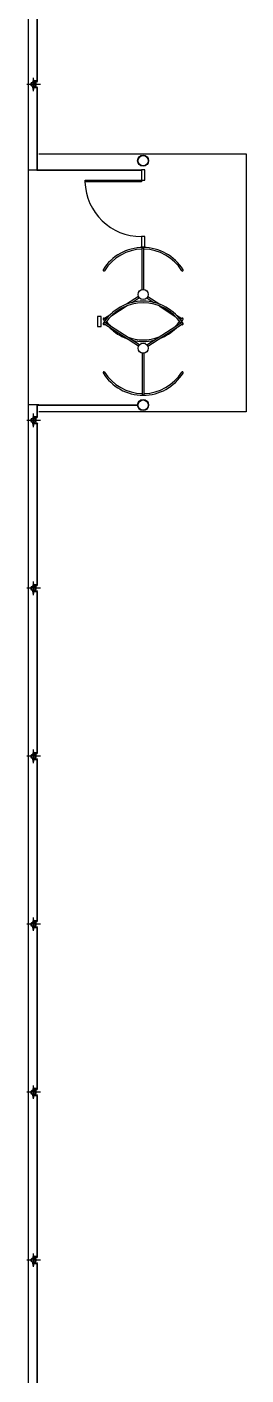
# Model space of a CAD drawing. Extents: x -15449 to 568150, y -1239737 to 53667.
# Drawn here: x 15355.81 to 15356.93, y 7571.58 to 7578.45 of the extents above; entities that cross this region are included whole.
import ezdxf

# ---------------------------------------------------------------- set-up
doc = ezdxf.new("R2010")
doc.units = 0
doc.header["$LTSCALE"] = 8
doc.linetypes.add('X-F10A-LAY-S0-00-ASITE-001_EXTG_ROOF$0$X-IMFT-ROAD$0$HIDDEN2', pattern=[0.1875, 0.125, -0.0625])
doc.layers.add('KEY PLANE', color=8, linetype='CONTINUOUS')
doc.layers.add('Title Blocks', color=255, linetype='CONTINUOUS', lineweight=9)

# ---------------------------------------------------------------- blocks, each defined once
blk = doc.blocks.new('key plane')
at = {"layer": 'KEY PLANE'}
h = blk.add_hatch(dxfattribs=at)
h.set_pattern_fill('ANSI31', color=256, angle=90, style=0)
h.set_pattern_definition([(134.999977, (72089.4105, -153769.8707), (-2.2450649, -2.2450631), [])])
h.paths.add_polyline_path([(66432, -144021), (66432, -144016, -0.856349), (66432, -143952), (66432, -143947, 0.874475)])
h.paths.add_polyline_path([(66442, -143947, 0.033445), (66437, -143946, 0.033445), (66432, -143947), (66432, -143952, -0.038634), (66437, -143951, -0.038634), (66442, -143952)])
h.paths.add_polyline_path([(66442, -143947), (66442, -143952, -0.856349), (66442, -144016), (66442, -144021, 0.874475)])
h.paths.add_polyline_path([(66437, -144021, 0.033445), (66442, -144021), (66442, -144016, -0.038634), (66437, -144016, -0.038634), (66432, -144016), (66432, -144021, 0.033445)])
h = blk.add_hatch(dxfattribs=at)
h.set_pattern_fill('LINE', color=256, scale=19.990854, style=0)
h.set_pattern_definition([(359.9999768, (50922.4192, -256965.446), (1.01e-06, 2.498856773), [])])
h.paths.add_polyline_path([(66442, -144042, -0.027911), (66442, -144042), (66433, -144042, -0.039501), (66432, -144042), (66432, -144062), (66442, -144062)])
h = blk.add_hatch(dxfattribs=at)
h.set_pattern_fill('ANSI31', color=256, angle=90, style=0)
h.set_pattern_definition([(134.999977, (72089.4085, -158769.8707), (-2.2450649, -2.2450631), [])])
h.paths.add_polyline_path([(66432, -149021), (66432, -149016, -0.856349), (66432, -148952), (66432, -148947, 0.874475)])
h.paths.add_polyline_path([(66442, -148947, 0.033445), (66437, -148946, 0.033445), (66432, -148947), (66432, -148952, -0.038634), (66437, -148951, -0.038634), (66442, -148952)])
h.paths.add_polyline_path([(66442, -148947), (66442, -148952, -0.856349), (66442, -149016), (66442, -149021, 0.874475)])
h.paths.add_polyline_path([(66437, -149021, 0.033445), (66442, -149021), (66442, -149016, -0.038634), (66437, -149016, -0.038634), (66432, -149016), (66432, -149021, 0.033445)])
h = blk.add_hatch(dxfattribs=at)
h.set_pattern_fill('LINE', color=256, scale=19.990854, style=0)
h.set_pattern_definition([(359.9999768, (50922.417, -261965.446), (1.01e-06, 2.498856773), [])])
h.paths.add_polyline_path([(66442, -149042, -0.027911), (66442, -149042), (66433, -149042, -0.039501), (66432, -149042), (66432, -149062), (66442, -149062)])
h = blk.add_hatch(dxfattribs=at)
h.set_pattern_fill('ANSI31', color=256, angle=90, style=0)
h.set_pattern_definition([(134.999977, (72089.4075, -161269.8707), (-2.2450649, -2.2450631), [])])
h.paths.add_polyline_path([(66432, -151521), (66432, -151516, -0.856349), (66432, -151452), (66432, -151447, 0.874475)])
h.paths.add_polyline_path([(66442, -151447, 0.033445), (66437, -151446, 0.033445), (66432, -151447), (66432, -151452, -0.038634), (66437, -151451, -0.038634), (66442, -151452)])
h.paths.add_polyline_path([(66442, -151447), (66442, -151452, -0.856349), (66442, -151516), (66442, -151521, 0.874475)])
h.paths.add_polyline_path([(66437, -151521, 0.033445), (66442, -151521), (66442, -151516, -0.038634), (66437, -151516, -0.038634), (66432, -151516), (66432, -151521, 0.033445)])
h = blk.add_hatch(dxfattribs=at)
h.set_pattern_fill('LINE', color=256, scale=19.990854, style=0)
h.set_pattern_definition([(359.9999768, (50922.416, -264465.446), (1.01e-06, 2.498856773), [])])
h.paths.add_polyline_path([(66442, -151542, -0.027911), (66442, -151542), (66433, -151542, -0.039501), (66432, -151542), (66432, -151562), (66442, -151562)])
h = blk.add_hatch(dxfattribs=at)
h.set_pattern_fill('ANSI31', color=256, angle=90, style=0)
h.set_pattern_definition([(134.999977, (72089.4065, -163769.8707), (-2.2450649, -2.2450631), [])])
h.paths.add_polyline_path([(66432, -154021), (66432, -154016, -0.856349), (66432, -153952), (66432, -153947, 0.874475)])
h.paths.add_polyline_path([(66442, -153947, 0.033445), (66437, -153946, 0.033445), (66432, -153947), (66432, -153952, -0.038634), (66437, -153951, -0.038634), (66442, -153952)])
h.paths.add_polyline_path([(66442, -153947), (66442, -153952, -0.856349), (66442, -154016), (66442, -154021, 0.874475)])
h.paths.add_polyline_path([(66437, -154021, 0.033445), (66442, -154021), (66442, -154016, -0.038634), (66437, -154016, -0.038634), (66432, -154016), (66432, -154021, 0.033445)])
h = blk.add_hatch(dxfattribs=at)
h.set_pattern_fill('LINE', color=256, scale=19.990854, style=0)
h.set_pattern_definition([(359.9999768, (50922.415, -266965.446), (1.01e-06, 2.498856773), [])])
h.paths.add_polyline_path([(66442, -154042, -0.027911), (66442, -154042), (66433, -154042, -0.039501), (66432, -154042), (66432, -154062), (66442, -154062)])
h = blk.add_hatch(dxfattribs=at)
h.set_pattern_fill('ANSI31', color=256, angle=90, style=0)
h.set_pattern_definition([(134.999977, (72089.4054, -166269.8707), (-2.2450649, -2.2450631), [])])
h.paths.add_polyline_path([(66432, -156521), (66432, -156516, -0.856349), (66432, -156452), (66432, -156447, 0.874475)])
h.paths.add_polyline_path([(66442, -156447, 0.033445), (66437, -156446, 0.033445), (66432, -156447), (66432, -156452, -0.038634), (66437, -156451, -0.038634), (66442, -156452)])
h.paths.add_polyline_path([(66442, -156447), (66442, -156452, -0.856349), (66442, -156516), (66442, -156521, 0.874475)])
h.paths.add_polyline_path([(66437, -156521, 0.033445), (66442, -156521), (66442, -156516, -0.038634), (66437, -156516, -0.038634), (66432, -156516), (66432, -156521, 0.033445)])
h = blk.add_hatch(dxfattribs=at)
h.set_pattern_fill('LINE', color=256, scale=19.990854, style=0)
h.set_pattern_definition([(359.9999768, (50922.414, -269465.446), (1.01e-06, 2.498856773), [])])
h.paths.add_polyline_path([(66442, -156542, -0.027911), (66442, -156542), (66433, -156542, -0.039501), (66432, -156542), (66432, -156562), (66442, -156562)])
h = blk.add_hatch(dxfattribs=at)
h.set_pattern_fill('ANSI31', color=256, angle=90, style=0)
h.set_pattern_definition([(134.999977, (72089.4044, -168769.8707), (-2.2450649, -2.2450631), [])])
h.paths.add_polyline_path([(66432, -159021), (66432, -159016, -0.856349), (66432, -158952), (66432, -158947, 0.874475)])
h.paths.add_polyline_path([(66442, -158947, 0.033445), (66437, -158946, 0.033445), (66432, -158947), (66432, -158952, -0.038634), (66437, -158951, -0.038634), (66442, -158952)])
h.paths.add_polyline_path([(66442, -158947), (66442, -158952, -0.856349), (66442, -159016), (66442, -159021, 0.874475)])
h.paths.add_polyline_path([(66437, -159021, 0.033445), (66442, -159021), (66442, -159016, -0.038634), (66437, -159016, -0.038634), (66432, -159016), (66432, -159021, 0.033445)])
h = blk.add_hatch(dxfattribs=at)
h.set_pattern_fill('LINE', color=256, scale=19.990854, style=0)
h.set_pattern_definition([(359.9999768, (50922.413, -271965.446), (1.01e-06, 2.498856773), [])])
h.paths.add_polyline_path([(66442, -159042, -0.027911), (66442, -159042), (66433, -159042, -0.039501), (66432, -159042), (66432, -159062), (66442, -159062)])
h = blk.add_hatch(dxfattribs=at)
h.set_pattern_fill('ANSI31', color=256, angle=90, style=0)
h.set_pattern_definition([(134.999977, (72089.4034, -171269.8707), (-2.2450649, -2.2450631), [])])
h.paths.add_polyline_path([(66432, -161521), (66432, -161516, -0.856349), (66432, -161452), (66432, -161447, 0.874475)])
h.paths.add_polyline_path([(66442, -161447, 0.033445), (66437, -161446, 0.033445), (66432, -161447), (66432, -161452, -0.038634), (66437, -161451, -0.038634), (66442, -161452)])
h.paths.add_polyline_path([(66442, -161447), (66442, -161452, -0.856349), (66442, -161516), (66442, -161521, 0.874475)])
h.paths.add_polyline_path([(66437, -161521, 0.033445), (66442, -161521), (66442, -161516, -0.038634), (66437, -161516, -0.038634), (66432, -161516), (66432, -161521, 0.033445)])
h = blk.add_hatch(dxfattribs=at)
h.set_pattern_fill('LINE', color=256, scale=19.990854, style=0)
h.set_pattern_definition([(359.9999768, (50922.412, -274465.446), (1.01e-06, 2.498856773), [])])
h.paths.add_polyline_path([(66442, -161542, -0.027911), (66442, -161542), (66433, -161542, -0.039501), (66432, -161542), (66432, -161562), (66442, -161562)])
for p, q in [((66482, -141536, -113027), (66482, -143931, -113027)), ((66487, -141536, -113027), (66487, -143932, -113027)), ((66537, -143984, -113027), (66337, -143984, -113027)), ((66425, -143939, -113027), (66482, -143939, -113027)), ((66425, -144029, -113027), (66482, -144029, -113027)), ((66430, -143928, -113027), (66430, -143931, -113027)), ((66444, -143931, -113027), (66430, -143931, -113027)), ((66444, -144036, -113027), (66430, -144036, -113027)), ((66430, -144040, -113027), (66430, -144036, -113027)), ((66443, -143926, -113027), (66432, -143926, -113027)), ((66432, -143946, -113027), (66432, -144021, -113027)), ((66432, -144062, -113027), (66432, -144042, -113027)), ((66442, -144042, -113027), (66432, -144042, -113027)), ((66442, -144062, -113027), (66432, -144062, -113027)), ((66434, -143928, -113027), (66434, -143931, -113027)), ((66434, -144040, -113027), (66434, -144036, -113027)), ((66437, -144084, -113027), (66437, -143884, -113027)), ((66440, -143928, -113027), (66440, -143931, -113027)), ((66440, -144040, -113027), (66440, -144036, -113027)), ((66442, -143946, -113027), (66442, -144021, -113027)), ((66442, -144062, -113027), (66442, -144042, -113027)), ((66444, -143931, -113027), (66444, -143928, -113027)), ((66444, -144036, -113027), (66444, -144040, -113027)), ((66482, -144036, -113027), (66482, -145263, -113027)), ((66487, -144036, -113027), (66487, -145263, -113027)), ((66487, -145263, -113027), (66482, -145263, -113027)), ((66482, -148755, -113027), (66482, -148931, -113027)), ((66487, -148755, -113027), (66482, -148755, -113027)), ((66487, -148755, -113027), (66487, -148932, -113027)), ((66537, -148984, -113027), (66337, -148984, -113027)), ((66425, -148939, -113027), (66482, -148939, -113027)), ((66425, -149029, -113027), (66482, -149029, -113027)), ((66430, -148928, -113027), (66430, -148931, -113027)), ((66444, -148931, -113027), (66430, -148931, -113027)), ((66444, -149036, -113027), (66430, -149036, -113027)), ((66430, -149040, -113027), (66430, -149036, -113027)), ((66443, -148926, -113027), (66432, -148926, -113027)), ((66432, -148946, -113027), (66432, -149021, -113027)), ((66432, -149062, -113027), (66432, -149042, -113027)), ((66442, -149042, -113027), (66432, -149042, -113027)), ((66442, -149062, -113027), (66432, -149062, -113027)), ((66434, -148928, -113027), (66434, -148931, -113027)), ((66434, -149040, -113027), (66434, -149036, -113027)), ((66437, -149084, -113027), (66437, -148884, -113027)), ((66440, -148928, -113027), (66440, -148931, -113027)), ((66440, -149040, -113027), (66440, -149036, -113027)), ((66442, -148946, -113027), (66442, -149021, -113027)), ((66442, -149062, -113027), (66442, -149042, -113027)), ((66444, -148931, -113027), (66444, -148928, -113027)), ((66444, -149036, -113027), (66444, -149040, -113027)), ((66482, -149036, -113027), (66482, -151431, -113027)), ((66487, -149036, -113027), (66487, -151432, -113027)), ((66537, -151484, -113027), (66337, -151484, -113027)), ((66425, -151439, -113027), (66482, -151439, -113027)), ((66430, -151428, -113027), (66430, -151431, -113027)), ((66444, -151431, -113027), (66430, -151431, -113027)), ((66443, -151426, -113027), (66432, -151426, -113027)), ((66432, -151446, -113027), (66432, -151521, -113027)), ((66434, -151428, -113027), (66434, -151431, -113027)), ((66437, -151584, -113027), (66437, -151384, -113027)), ((66440, -151428, -113027), (66440, -151431, -113027)), ((66442, -151446, -113027), (66442, -151521, -113027)), ((66444, -151431, -113027), (66444, -151428, -113027)), ((66425, -151529, -113027), (66482, -151529, -113027)), ((66444, -151536, -113027), (66430, -151536, -113027)), ((66430, -151540, -113027), (66430, -151536, -113027)), ((66432, -151562, -113027), (66432, -151542, -113027)), ((66442, -151542, -113027), (66432, -151542, -113027)), ((66442, -151562, -113027), (66432, -151562, -113027)), ((66434, -151540, -113027), (66434, -151536, -113027)), ((66440, -151540, -113027), (66440, -151536, -113027)), ((66442, -151562, -113027), (66442, -151542, -113027)), ((66444, -151536, -113027), (66444, -151540, -113027)), ((66482, -151536, -113027), (66482, -153931, -113027)), ((66487, -151536, -113027), (66487, -153932, -113027)), ((66437, -154084, -113027), (66437, -153884, -113027)), ((66537, -153984, -113027), (66337, -153984, -113027)), ((66425, -153939, -113027), (66482, -153939, -113027)), ((66425, -154029, -113027), (66482, -154029, -113027)), ((66430, -153928, -113027), (66430, -153931, -113027)), ((66444, -153931, -113027), (66430, -153931, -113027)), ((66444, -154036, -113027), (66430, -154036, -113027)), ((66430, -154040, -113027), (66430, -154036, -113027)), ((66443, -153926, -113027), (66432, -153926, -113027)), ((66432, -153946, -113027), (66432, -154021, -113027)), ((66432, -154062, -113027), (66432, -154042, -113027)), ((66442, -154042, -113027), (66432, -154042, -113027)), ((66442, -154062, -113027), (66432, -154062, -113027)), ((66434, -153928, -113027), (66434, -153931, -113027)), ((66434, -154040, -113027), (66434, -154036, -113027)), ((66440, -153928, -113027), (66440, -153931, -113027)), ((66440, -154040, -113027), (66440, -154036, -113027)), ((66442, -153946, -113027), (66442, -154021, -113027)), ((66442, -154062, -113027), (66442, -154042, -113027)), ((66444, -153931, -113027), (66444, -153928, -113027)), ((66444, -154036, -113027), (66444, -154040, -113027)), ((66482, -154036, -113027), (66482, -156431, -113027)), ((66487, -154036, -113027), (66487, -156432, -113027)), ((66425, -156439, -113027), (66482, -156439, -113027)), ((66430, -156428, -113027), (66430, -156431, -113027)), ((66444, -156431, -113027), (66430, -156431, -113027)), ((66443, -156426, -113027), (66432, -156426, -113027)), ((66432, -156446, -113027), (66432, -156521, -113027)), ((66434, -156428, -113027), (66434, -156431, -113027)), ((66440, -156428, -113027), (66440, -156431, -113027)), ((66442, -156446, -113027), (66442, -156521, -113027)), ((66444, -156431, -113027), (66444, -156428, -113027)), ((66425, -156529, -113027), (66482, -156529, -113027)), ((66444, -156536, -113027), (66430, -156536, -113027)), ((66430, -156540, -113027), (66430, -156536, -113027)), ((66432, -156562, -113027), (66432, -156542, -113027)), ((66442, -156542, -113027), (66432, -156542, -113027)), ((66442, -156562, -113027), (66432, -156562, -113027)), ((66434, -156540, -113027), (66434, -156536, -113027)), ((66440, -156540, -113027), (66440, -156536, -113027)), ((66442, -156562, -113027), (66442, -156542, -113027)), ((66444, -156536, -113027), (66444, -156540, -113027)), ((66482, -156536, -113027), (66482, -158931, -113027)), ((66487, -156536, -113027), (66487, -158932, -113027)), ((66425, -158939, -113027), (66482, -158939, -113027)), ((66425, -159029, -113027), (66482, -159029, -113027)), ((66430, -158928, -113027), (66430, -158931, -113027)), ((66444, -158931, -113027), (66430, -158931, -113027)), ((66444, -159036, -113027), (66430, -159036, -113027)), ((66430, -159040, -113027), (66430, -159036, -113027)), ((66443, -158926, -113027), (66432, -158926, -113027)), ((66432, -158946, -113027), (66432, -159021, -113027)), ((66432, -159062, -113027), (66432, -159042, -113027)), ((66442, -159042, -113027), (66432, -159042, -113027)), ((66442, -159062, -113027), (66432, -159062, -113027)), ((66434, -158928, -113027), (66434, -158931, -113027)), ((66434, -159040, -113027), (66434, -159036, -113027)), ((66440, -158928, -113027), (66440, -158931, -113027)), ((66440, -159040, -113027), (66440, -159036, -113027)), ((66442, -158946, -113027), (66442, -159021, -113027)), ((66442, -159062, -113027), (66442, -159042, -113027)), ((66444, -158931, -113027), (66444, -158928, -113027)), ((66444, -159036, -113027), (66444, -159040, -113027)), ((66482, -159036, -113027), (66482, -161431, -113027)), ((66487, -159036, -113027), (66487, -161432, -113027)), ((66425, -161439, -113027), (66482, -161439, -113027)), ((66430, -161428, -113027), (66430, -161431, -113027)), ((66444, -161431, -113027), (66430, -161431, -113027)), ((66443, -161426, -113027), (66432, -161426, -113027)), ((66432, -161446, -113027), (66432, -161521, -113027)), ((66434, -161428, -113027), (66434, -161431, -113027)), ((66440, -161428, -113027), (66440, -161431, -113027)), ((66442, -161446, -113027), (66442, -161521, -113027)), ((66444, -161431, -113027), (66444, -161428, -113027)), ((66425, -161529, -113027), (66482, -161529, -113027)), ((66444, -161536, -113027), (66430, -161536, -113027)), ((66430, -161540, -113027), (66430, -161536, -113027)), ((66432, -161562, -113027), (66432, -161542, -113027)), ((66442, -161542, -113027), (66432, -161542, -113027)), ((66442, -161562, -113027), (66432, -161562, -113027)), ((66434, -161540, -113027), (66434, -161536, -113027)), ((66440, -161540, -113027), (66440, -161536, -113027)), ((66442, -161562, -113027), (66442, -161542, -113027)), ((66444, -161536, -113027), (66444, -161540, -113027)), ((66482, -161536, -113027), (66482, -163931, -113027)), ((66487, -161536, -113027), (66487, -163932, -113027))]:
    blk.add_line(p, q, dxfattribs=at)
at = {"layer": 'KEY PLANE', "ltscale": 6}
for p, q in [((66512, -145262, -113027), (66362, -145262, -113027)), ((66512, -148755, -113027), (66362, -148755, -113027))]:
    blk.add_line(p, q, dxfattribs=at)
at = {"layer": 'KEY PLANE', "ltscale": 0.1}
for p, q in [((66487, -145257, -113027), (68042, -145257, -113027)), ((66487, -145262, -113027), (68042, -145262, -113027)), ((68055, -147037, -113027), (68055, -146423, -113027)), ((68080, -147037, -113027), (68080, -146424, -113027)), ((67998, -147141, -113027), (67819, -147257, -113027)), ((68012, -147162, -113027), (67907, -147230, -113027)), ((68123, -147162, -113027), (68228, -147230, -113027)), ((68136, -147141, -113027), (68316, -147257, -113027)), ((67573, -147416, -113027), (67494, -147467, -113027)), ((67831, -147279, -113027), (67588, -147436, -113027)), ((68304, -147279, -113027), (68546, -147436, -113027)), ((68562, -147416, -113027), (68641, -147467, -113027)), ((67998, -147882, -113027), (67483, -147549, -113027)), ((68012, -147861, -113027), (67496, -147528, -113027)), ((67512, -147485, -113027), (67507, -147488, -113027)), ((68123, -147861, -113027), (68638, -147528, -113027)), ((68136, -147882, -113027), (68652, -147549, -113027)), ((68622, -147485, -113027), (68627, -147488, -113027)), ((68055, -147985, -113027), (68055, -148599, -113027)), ((68080, -147985, -113027), (68080, -148599, -113027)), ((66487, -148755, -113027), (67985, -148755, -113027)), ((66487, -148760, -113027), (67985, -148760, -113027))]:
    blk.add_line(p, q, dxfattribs=at)
at = {"layer": 'KEY PLANE', "linetype": 'X-F10A-LAY-S0-00-ASITE-001_EXTG_ROOF$0$X-IMFT-ROAD$0$HIDDEN2'}
for p, q in [((66537, -156484, -113027), (66337, -156484, -113027)), ((66437, -156584, -113027), (66437, -156384, -113027)), ((66437, -159084, -113027), (66437, -158884, -113027)), ((66537, -158984, -113027), (66337, -158984, -113027)), ((66537, -161484, -113027), (66337, -161484, -113027)), ((66437, -161584, -113027), (66437, -161384, -113027))]:
    blk.add_line(p, q, dxfattribs=at)
at = {"layer": 'KEY PLANE', "ltscale": 6, "elevation": -113027}
for points in [[(66362, -206005), (66362, -51729)], [(66362, -206005), (66362, -148755)]]:
    blk.add_lwpolyline(points, dxfattribs=at)
at = {"layer": 'KEY PLANE', "elevation": -113027}
for points in [[(66485, -143931), (66425, -143931), (66425, -143946), (66485, -143946, 1)], [(66485, -144036), (66425, -144036), (66425, -144021), (66485, -144021, -1)], [(66485, -148931), (66425, -148931), (66425, -148946), (66485, -148946, 1)], [(66485, -149036), (66425, -149036), (66425, -149021), (66485, -149021, -1)], [(66485, -151431), (66425, -151431), (66425, -151446), (66485, -151446, 1)], [(66485, -151536), (66425, -151536), (66425, -151521), (66485, -151521, -1)], [(66485, -153931), (66425, -153931), (66425, -153946), (66485, -153946, 1)], [(66485, -154036), (66425, -154036), (66425, -154021), (66485, -154021, -1)], [(66485, -156431), (66425, -156431), (66425, -156446), (66485, -156446, 1)], [(66485, -156536), (66425, -156536), (66425, -156521), (66485, -156521, -1)], [(66485, -158931), (66425, -158931), (66425, -158946), (66485, -158946, 1)], [(66485, -159036), (66425, -159036), (66425, -159021), (66485, -159021, -1)], [(66485, -161431), (66425, -161431), (66425, -161446), (66485, -161446, 1)], [(66485, -161536), (66425, -161536), (66425, -161521), (66485, -161521, -1)]]:
    blk.add_lwpolyline(points, format="xyb", close=True, dxfattribs=at)
at = {"layer": 'KEY PLANE', "ltscale": 0.1, "elevation": -113027}
blk.add_lwpolyline([(66512, -145017), (69600, -145017), (69600, -148859), (66512, -148859)], dxfattribs=at)
for points in [[(68042, -145407), (68092, -145407), (68092, -145257), (68042, -145257)], [(67202, -145407), (68042, -145407), (68042, -145432), (67202, -145432)], [(68042, -146399), (68092, -146399), (68092, -146249), (68042, -146249)], [(67390, -147586), (67440, -147586), (67440, -147436), (67390, -147436)]]:
    blk.add_lwpolyline(points, close=True, dxfattribs=at)
at = {"layer": 'KEY PLANE'}
for centre, radius in [((66437, -143984, -113027), 37.5), ((66437, -143984, -113027), 32.5), ((66485, -143939, -113027), 2.5), ((66485, -144029, -113027), 2.5), ((68067, -145119, -113027), 82.5), ((68067, -145119, -113027), 76.4), ((68067, -148757, -113027), 82.5), ((68067, -148757, -113027), 76.4), ((66437, -148984, -113027), 37.5), ((66437, -148984, -113027), 32.5), ((66485, -148939, -113027), 2.5), ((66485, -149029, -113027), 2.5), ((66437, -151484, -113027), 37.5), ((66437, -151484, -113027), 32.5), ((66485, -151439, -113027), 2.5), ((66485, -151529, -113027), 2.5), ((66437, -153984, -113027), 37.5), ((66437, -153984, -113027), 32.5), ((66485, -153939, -113027), 2.5), ((66485, -154029, -113027), 2.5), ((66437, -156484, -113027), 37.5), ((66437, -156484, -113027), 32.5), ((66485, -156439, -113027), 2.5), ((66485, -156529, -113027), 2.5), ((66437, -158984, -113027), 37.5), ((66437, -158984, -113027), 32.5), ((66485, -158939, -113027), 2.5), ((66485, -159029, -113027), 2.5), ((66437, -161484, -113027), 37.5), ((66437, -161484, -113027), 32.5), ((66485, -161439, -113027), 2.5), ((66485, -161529, -113027), 2.5)]:
    blk.add_circle(centre, radius, dxfattribs=at)
at = {"layer": 'KEY PLANE', "ltscale": 0.1}
for centre in [(68067, -147111, -113027), (68067, -147911, -113027)]:
    blk.add_circle(centre, 75, dxfattribs=at)
at = {"layer": 'KEY PLANE'}
for centre, radius, start, end in [((66432, -143928, -113027), 1.95, 359.9271, 179.9271), ((66432, -144040, -113027), 1.95, 180.0729, 0.0729), ((66437, -143929, -113027), 3.49, 106.5671, 152.0863), ((66437, -144039, -113027), 3.49, 207.9137, 253.4328), ((66437, -143929, -113027), 3.49, 27.7679, 73.287), ((66437, -144039, -113027), 3.49, 286.7129, 332.2321), ((66442, -143928, -113027), 1.95, 359.9271, 179.9271), ((66442, -144040, -113027), 1.95, 180.0729, 0.0729), ((66432, -148928, -113027), 1.95, 359.9271, 179.9271), ((66432, -149040, -113027), 1.95, 180.0729, 0.0729), ((66437, -148929, -113027), 3.49, 106.5671, 152.0863), ((66437, -149039, -113027), 3.49, 207.9137, 253.4328), ((66437, -148929, -113027), 3.49, 27.7679, 73.287), ((66437, -149039, -113027), 3.49, 286.7129, 332.2321), ((66442, -148928, -113027), 1.95, 359.9271, 179.9271), ((66442, -149040, -113027), 1.95, 180.0729, 0.0729), ((66432, -151428, -113027), 1.95, 359.9271, 179.9271), ((66437, -151429, -113027), 3.49, 106.5671, 152.0863), ((66437, -151429, -113027), 3.49, 27.7679, 73.287), ((66442, -151428, -113027), 1.95, 359.9271, 179.9271), ((66432, -151540, -113027), 1.95, 180.0729, 0.0729), ((66437, -151539, -113027), 3.49, 207.9137, 253.4328), ((66437, -151539, -113027), 3.49, 286.7129, 332.2321), ((66442, -151540, -113027), 1.95, 180.0729, 0.0729), ((66432, -153928, -113027), 1.95, 359.9271, 179.9271), ((66432, -154040, -113027), 1.95, 180.0729, 0.0729), ((66437, -153929, -113027), 3.49, 106.5671, 152.0863), ((66437, -154039, -113027), 3.49, 207.9137, 253.4328), ((66437, -153929, -113027), 3.49, 27.7679, 73.287), ((66437, -154039, -113027), 3.49, 286.7129, 332.2321), ((66442, -153928, -113027), 1.95, 359.9271, 179.9271), ((66442, -154040, -113027), 1.95, 180.0729, 0.0729), ((66432, -156428, -113027), 1.95, 359.9271, 179.9271), ((66437, -156429, -113027), 3.49, 106.5671, 152.0863), ((66437, -156429, -113027), 3.49, 27.7679, 73.287), ((66442, -156428, -113027), 1.95, 359.9271, 179.9271), ((66432, -156540, -113027), 1.95, 180.0729, 0.0729), ((66437, -156539, -113027), 3.49, 207.9137, 253.4328), ((66437, -156539, -113027), 3.49, 286.7129, 332.2321), ((66442, -156540, -113027), 1.95, 180.0729, 0.0729), ((66432, -158928, -113027), 1.95, 359.9271, 179.9271), ((66432, -159040, -113027), 1.95, 180.0729, 0.0729), ((66437, -158929, -113027), 3.49, 106.5671, 152.0863), ((66437, -159039, -113027), 3.49, 207.9137, 253.4328), ((66437, -158929, -113027), 3.49, 27.7679, 73.287), ((66437, -159039, -113027), 3.49, 286.7129, 332.2321), ((66442, -158928, -113027), 1.95, 359.9271, 179.9271), ((66442, -159040, -113027), 1.95, 180.0729, 0.0729), ((66432, -161428, -113027), 1.95, 359.9271, 179.9271), ((66437, -161429, -113027), 3.49, 106.5671, 152.0863), ((66437, -161429, -113027), 3.49, 27.7679, 73.287), ((66442, -161428, -113027), 1.95, 359.9271, 179.9271), ((66432, -161540, -113027), 1.95, 180.0729, 0.0729), ((66437, -161539, -113027), 3.49, 207.9137, 253.4328), ((66437, -161539, -113027), 3.49, 286.7129, 332.2321), ((66442, -161540, -113027), 1.95, 180.0729, 0.0729)]:
    blk.add_arc(centre, radius, start, end, dxfattribs=at)
at = {"layer": 'KEY PLANE', "ltscale": 0.1}
for centre, radius, start, end in [((68042, -145407, -113027), 842, 181.9476, 269.9999), ((68067, -147111, -113027), 700, 31.7839, 148.2809), ((68067, -147111, -113027), 675, 91.061, 148.2898), ((68067, -146424, -113027), 12.5, 359.9999, 179.9999), ((68067, -147111, -113027), 675, 31.7063, 88.9389), ((67483, -146749, -113027), 12.5, 150.031, 326.0533), ((68652, -146749, -113027), 12.5, 213.9466, 29.9689), ((68067, -147911, -113027), 700, 31.7839, 148.2809), ((68067, -147911, -113027), 675, 33.9284, 146.0715), ((67483, -147474, -113027), 12.5, 33.9466, 209.9689), ((68067, -147111, -113027), 675, 211.7101, 211.8062), ((68067, -147111, -113027), 675, 211.8062, 214.1086), ((68067, -147111, -113027), 675, 325.8913, 328.1937), ((68652, -147474, -113027), 12.5, 330.031, 146.0533), ((68067, -147111, -113027), 675, 328.1937, 328.2936), ((67483, -147549, -113027), 12.5, 150.031, 326.0533), ((68067, -147111, -113027), 700, 211.7189, 214.8499), ((67490, -147538, -113027), 12.5, 57.1326, 237.1326), ((68067, -147911, -113027), 675, 148.1937, 148.2898), ((68067, -147111, -113027), 700, 217.0219, 217.5333), ((68067, -147111, -113027), 675, 216.3411, 224.8076), ((68067, -147111, -113027), 700, 225.0305, 249.2346), ((68067, -147111, -113027), 700, 290.7653, 314.9693), ((68067, -147111, -113027), 675, 315.1923, 323.6587), ((68067, -147111, -113027), 700, 322.4666, 322.978), ((68645, -147538, -113027), 12.5, 302.8673, 122.8673), ((68652, -147549, -113027), 12.5, 213.9466, 29.9689), ((68067, -147911, -113027), 675, 31.7063, 31.8062), ((68067, -147111, -113027), 700, 325.15, 328.216), ((68067, -147111, -113027), 675, 249.4575, 290.5424), ((68067, -147111, -113027), 700, 256.7319, 283.268), ((67483, -148274, -113027), 12.5, 33.9466, 209.9689), ((68067, -147911, -113027), 675, 211.7101, 268.9389), ((68067, -147911, -113027), 675, 271.061, 328.2935), ((68652, -148274, -113027), 12.5, 330.031, 146.0533), ((68067, -147911, -113027), 700, 211.7189, 328.216), ((68067, -148599, -113027), 12.5, 179.9999, 359.9999)]:
    blk.add_arc(centre, radius, start, end, dxfattribs=at)

msp = doc.modelspace()

# ---------------------------------------------------------------- block references
at = {"layer": 'Title Blocks', "xscale": 0.0003423013878597064, "yscale": 0.0003423013878597064, "zscale": 0.0003423013878597064}
msp.add_blockref('key plane', (15333.1067, 7627.4397), dxfattribs=at)

doc.saveas('drawing.dxf')
